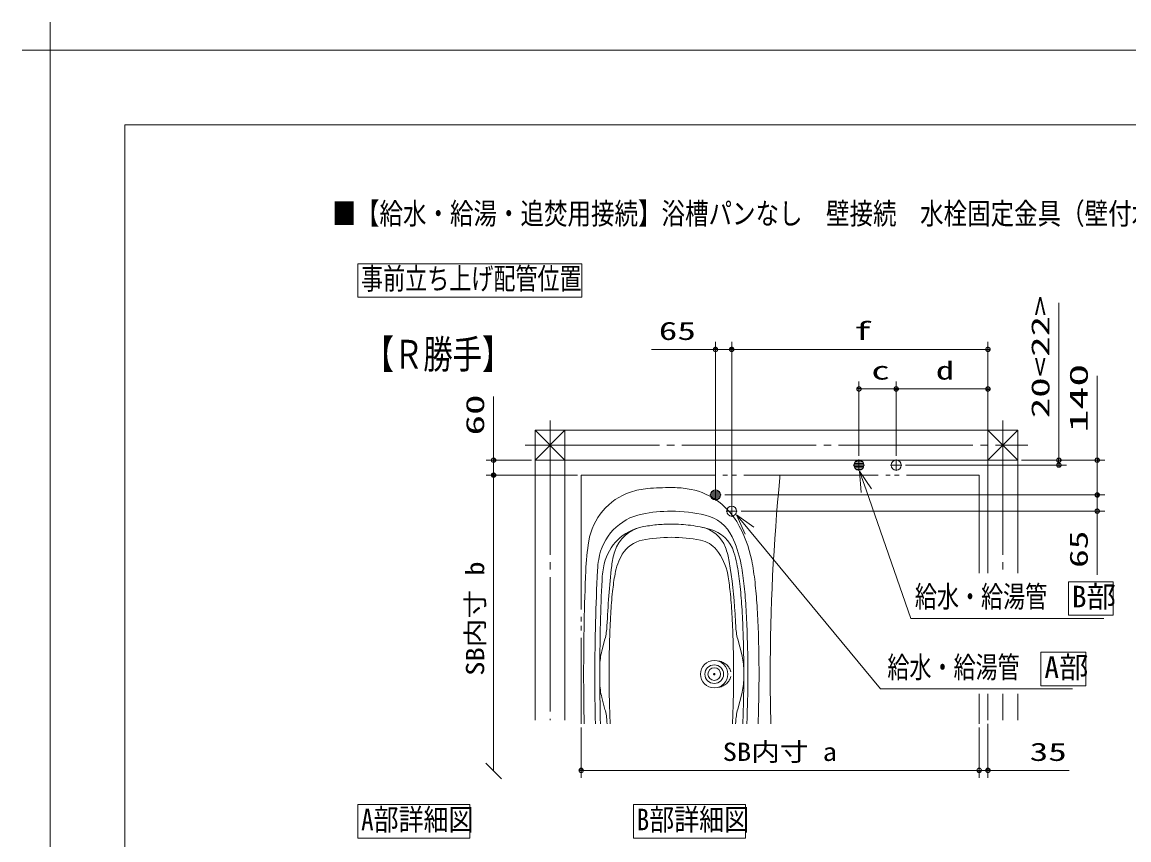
# Model space of a CAD drawing. Units: millimetres on the paper. Extents: x -305 to 305, y -152 to 152.
# Drawn here: x -304.8 to -156.5, y 42.7 to 152.3 of the extents above; entities that cross this region are included whole.
import ezdxf
from ezdxf.enums import TextEntityAlignment as Align

# ---------------------------------------------------------------- set-up
doc = ezdxf.new("R2010")
doc.units = ezdxf.units.MM
doc.linetypes.add('LONG_CHAIN', pattern=[21, 18, -1, 1, -1])
doc.linetypes.add('LONG_DOUBLE_CHAIN', pattern=[21.8, 18, -1, 0.6, -0.6, 0.6, -1])
doc.layers.add('0-0_PV', color=7, linetype='Continuous')
for name, color, linetype, lineweight in [('0-1_RV', 7, 'Continuous', 9), ('0-2_0', 7, 'Continuous', 9), ('0-3_1図面枠', 7, 'Continuous', 9), ('0-4_図面枠', 3, 'Continuous', 9), ('0-5_DEFPOINTS', 7, 'Continuous', 9)]:
    doc.layers.add(name, color=color, linetype=linetype, lineweight=lineweight)
doc.styles.add('ＭＳ ゴシック', font='')
doc.styles.get('ＭＳ ゴシック').set_extended_font_data('MS Gothic')

# ---------------------------------------------------------------- blocks, each defined once
blk = doc.blocks.new('_DOTSMALL')
at = {"layer": '0-2_0'}
for p, q in [((0.0746, 0.1), (-0.0746, 0.1)), ((0.1223, -0.0248), (-0.1223, -0.0248))]:
    blk.add_line(p, q, dxfattribs=at)
for points in [[(0.125, 0), (0.124, 0.0157), (0.1211, 0.0311), (0.1162, 0.046), (0.1095, 0.0602), (0.1011, 0.0735), (0.0911, 0.0856), (0.0797, 0.0963), (0.067, 0.1055), (0.0532, 0.1131), (0.0386, 0.1189), (0.0234, 0.1228), (0.0078, 0.1248), (-0.0078, 0.1248), (-0.0234, 0.1228), (-0.0386, 0.1189), (-0.0532, 0.1131), (-0.067, 0.1055), (-0.0797, 0.0963), (-0.0911, 0.0856), (-0.1011, 0.0735), (-0.1095, 0.0602), (-0.1162, 0.046), (-0.1211, 0.0311), (-0.124, 0.0157), (-0.125, 0), (0, 0)], [(-0.125, 0), (-0.124, -0.0157), (-0.1211, -0.0311), (-0.1162, -0.046), (-0.1095, -0.0602), (-0.1011, -0.0735), (-0.0911, -0.0856), (-0.0797, -0.0963), (-0.067, -0.1055), (-0.0532, -0.1131), (-0.0386, -0.1189), (-0.0234, -0.1228), (-0.0078, -0.1248), (0.0078, -0.1248), (0.0234, -0.1228), (0.0386, -0.1189), (0.0532, -0.1131), (0.067, -0.1055), (0.0797, -0.0963), (0.0911, -0.0856), (0.1011, -0.0735), (0.1095, -0.0602), (0.1162, -0.046), (0.1211, -0.0311), (0.124, -0.0157), (0.125, 0), (0, 0)]]:
    blk.add_lwpolyline(points, close=True, dxfattribs=at)
blk = doc.blocks.new('_OBLIQUE')
at = {"layer": '0-2_0'}
blk.add_line((-0.5, -0.5), (0.5, 0.5), dxfattribs=at)
blk = doc.blocks.new('グループ-6')
at = {"layer": '0-3_1図面枠'}
for p, q in [((-4200, 2895), (-4200, 3045)), ((-4275, 2970), (-4125, 2970))]:
    blk.add_line(p, q, dxfattribs=at)
blk = doc.blocks.new('_OPEN30')
at = {"layer": '0-2_0'}
blk.add_line((0, 0), (-1, 0), dxfattribs=at)
blk.add_lwpolyline([(-1, 0.2679), (0, 0), (-1, -0.2679)], dxfattribs=at)

msp = doc.modelspace()

# ---------------------------------------------------------------- linework, layer by layer
at = {"layer": '0-1_RV'}
for p, q in [((-259.775, 119.882), (-259.775, 115.386)), ((-259.775, 119.882), (-229.775, 119.882)), ((-229.775, 119.882), (-229.775, 115.386)), ((-259.775, 115.386), (-229.775, 115.386)), ((-165.859, 93.567), (-165.859, 114.643)), ((-211.868, 108.408), (-220.421, 108.408)), ((-211.868, 89.66), (-211.868, 109.408)), ((-211.868, 108.408), (-209.701, 108.408)), ((-209.701, 87.494), (-209.701, 109.408)), ((-209.701, 108.408), (-175.368, 108.408)), ((-209.548, 108.408), (-207.228, 108.408)), ((-175.368, 97.567), (-175.368, 109.408)), ((-192.651, 94.152), (-192.651, 104.104)), ((-187.651, 94.152), (-187.651, 104.104)), ((-187.651, 94.319), (-187.651, 104.104)), ((-175.368, 98.067), (-175.368, 104.104)), ((-160.721, 93.567), (-160.721, 104.871)), ((-192.651, 103.104), (-187.651, 103.104)), ((-187.651, 103.104), (-175.368, 103.104)), ((-241.597, 93.567), (-241.597, 102.078)), ((-236.035, 97.567), (-236.035, 58.734)), ((-236.035, 97.567), (-171.368, 97.567)), ((-236.035, 97.567), (-232.035, 93.567)), ((-236.035, 93.567), (-232.035, 97.567)), ((-232.035, 97.567), (-232.035, 58.734)), ((-175.368, 97.567), (-175.368, 78.412)), ((-175.368, 97.567), (-171.368, 93.567)), ((-175.368, 93.567), (-171.368, 97.567)), ((-171.368, 97.567), (-171.368, 78.412)), ((-236.535, 93.567), (-242.597, 93.567)), ((-241.597, 91.567), (-241.597, 93.567)), ((-236.035, 93.567), (-171.368, 93.567)), ((-192.444, 93.534), (-192.859, 93.534)), ((-192.444, 93.534), (-192.859, 93.534)), ((-170.868, 93.567), (-164.859, 93.567)), ((-170.868, 93.567), (-159.721, 93.567)), ((-165.859, 93.567), (-165.859, 92.901)), ((-160.721, 93.567), (-160.721, 88.909)), ((-191.987, 92.934), (-193.315, 92.934)), ((-192.008, 92.734), (-193.295, 92.734)), ((-192.029, 93.134), (-193.274, 93.134)), ((-192.097, 92.534), (-193.206, 92.534)), ((-192.147, 93.334), (-193.155, 93.334)), ((-192.304, 92.334), (-192.999, 92.334)), ((-186.4, 92.901), (-164.859, 92.901)), ((-230.368, 91.567), (-242.597, 91.567)), ((-241.597, 51.929), (-241.597, 91.567)), ((-241.597, 91.247), (-241.597, 88.927)), ((-203.235, 91.567), (-203.235, 91.233)), ((-160.721, 89.062), (-160.721, 91.382)), ((-160.721, 91.247), (-160.721, 88.927)), ((-211.245, 89.142), (-212.491, 89.142)), ((-211.364, 89.342), (-212.372, 89.342)), ((-211.66, 89.542), (-212.076, 89.542)), ((-211.66, 89.542), (-212.076, 89.542)), ((-211.204, 88.942), (-212.532, 88.942)), ((-211.225, 88.742), (-212.512, 88.742)), ((-211.313, 88.542), (-212.423, 88.542)), ((-211.521, 88.342), (-212.215, 88.342)), ((-210.617, 88.909), (-159.721, 88.909)), ((-160.721, 88.909), (-160.721, 86.742)), ((-208.45, 86.742), (-159.721, 86.742)), ((-160.721, 86.742), (-160.721, 78.189)), ((-164.572, 77.285), (-164.572, 72.789)), ((-164.572, 77.285), (-158.572, 77.285)), ((-158.572, 77.285), (-158.572, 72.789)), ((-164.572, 72.789), (-158.572, 72.789)), ((-226.675, 69.593), (-227.091, 68.018)), ((-208.894, 69.593), (-208.356, 67.552)), ((-168.257, 67.825), (-168.257, 63.329)), ((-168.257, 67.825), (-162.257, 67.825)), ((-162.257, 67.825), (-162.257, 63.329)), ((-168.257, 63.329), (-162.257, 63.329)), ((-226.674, 60.186), (-227.091, 61.765)), ((-208.894, 60.208), (-208.356, 62.249)), ((-175.368, 62.252), (-175.368, 58.734)), ((-171.368, 62.252), (-171.368, 58.734)), ((-175.368, 58.234), (-175.368, 51.012)), ((-229.868, 57.734), (-229.868, 51.012)), ((-176.535, 57.734), (-176.535, 51.012)), ((-176.535, 52.012), (-229.868, 52.012)), ((-175.368, 52.012), (-176.535, 52.012)), ((-175.368, 52.012), (-164.495, 52.012)), ((-259.775, 47.422), (-259.775, 42.925)), ((-259.775, 47.422), (-244.775, 47.422)), ((-244.775, 47.422), (-244.775, 42.925)), ((-222.851, 47.422), (-222.851, 42.925)), ((-222.851, 47.422), (-207.851, 47.422)), ((-207.851, 47.422), (-207.851, 42.925)), ((-259.775, 42.925), (-244.775, 42.925)), ((-222.851, 42.925), (-207.851, 42.925))]:
    msp.add_line(p, q, dxfattribs=at)
at = {"layer": '0-1_RV', "linetype": 'LONG_CHAIN'}
for p, q in [((-234.035, 98.901), (-234.035, 58.734)), ((-173.368, 98.901), (-173.368, 78.412)), ((-237.368, 95.567), (-170.035, 95.567)), ((-192.651, 93.652), (-192.651, 92.149)), ((-187.651, 93.652), (-187.651, 92.149)), ((-191.9, 92.901), (-193.403, 92.901)), ((-186.9, 92.901), (-188.403, 92.901)), ((-211.868, 89.66), (-211.868, 88.158)), ((-211.117, 88.909), (-212.619, 88.909)), ((-209.701, 87.494), (-209.701, 85.991)), ((-208.95, 86.742), (-210.453, 86.742)), ((-173.368, 62.252), (-173.368, 58.734))]:
    msp.add_line(p, q, dxfattribs=at)
at = {"layer": '0-1_RV', "linetype": 'LONG_DOUBLE_CHAIN'}
for p, q in [((-229.868, 91.567), (-176.535, 91.567)), ((-229.868, 91.567), (-229.868, 58.234)), ((-176.535, 91.567), (-176.535, 78.412)), ((-176.535, 62.252), (-176.535, 58.234))]:
    msp.add_line(p, q, dxfattribs=at)
at = {"layer": '0-1_RV'}
for points in [[(-159.826, 72.354), (-185.68, 72.354), (-191.652, 89.467)], [(-164.042, 62.912), (-189.767, 62.912), (-207.304, 84.126)]]:
    msp.add_lwpolyline(points, dxfattribs=at)
for centre, radius in [((-192.651, 92.901), 0.667), ((-192.651, 92.901), 0.667), ((-187.651, 92.901), 0.667), ((-211.868, 88.909), 0.667), ((-211.868, 88.909), 0.667), ((-209.701, 86.742), 0.667), ((-212.035, 64.901), 1.833), ((-212.035, 64.901), 1.25), ((-212.035, 64.901), 0.85), ((-212.035, 64.901), 0.1), ((-212.035, 64.901), 0.0833)]:
    msp.add_circle(centre, radius, dxfattribs=at)
for centre, radius, start, end in [((62.799, 64.901), 267.333, 174.34726, 180), ((-220.616, 81.382), 8.333, 108.46728, 170.71873), ((-220.088, 79.801), 10, 94.95444, 108.46728), ((-217.785, 53.234), 36.667, 89.99999, 94.95444), ((-217.785, 75.234), 14.667, 81.67971, 90), ((-217.013, 80.511), 9.333, 31.16034, 81.67971), ((-220.273, 79.154), 7.333, 101.32804, 171.15395), ((-217.785, 66.734), 20, 90.00001, 101.32804), ((-217.785, 66.734), 20, 76.84989, 89.99999), ((-214.448, 81.016), 5.333, 25.55599, 76.84989), ((-220.428, 78.246), 6.5, 101.29342, 167.16152), ((-220.755, 79.88), 4.833, 101.30119, 162.46615), ((-214.593, 80.346), 4.333, 20.76615, 78.24482), ((-222.718, 77.062), 16, 11.00864, 31.16034), ((-217.785, 63.234), 20, 90.00001, 101.29342), ((-217.785, 63.234), 20, 78.7065, 89.99999), ((-213.851, 79.828), 4.667, 17.32322, 75.13371), ((-222.718, 77.062), 14.5, 11.00864, 25.55599), ((-195.943, 77.35), 33.333, 170.71873, 177.6217), ((-220.918, 78.924), 4, 101.29342, 149.17082), ((-214.586, 79.251), 3.667, 39.15375, 78.7065), ((-217.448, 76.958), 7.333, 10.07233, 38.92663), ((-219.891, 78.336), 10, 9.45382, 20.76615), ((-207.135, 82.76), 0.333, 184.46931, 184.50491), ((-207.135, 82.76), 0.333, 184.46931, 184.50491), ((-213.027, 78.026), 14.667, 171.15395, 176.99943), ((-216.162, 78.376), 9.667, 162.16474, 173.82697), ((-217.449, 76.933), 8, 149.65551, 169.86186), ((-222.719, 77.062), 13.956, 11.00864, 17.32322), ((-241.695, 73.37), 35.333, 6.27211, 11.00864), ((103.799, 64.901), 333.333, 177.6217, 180), ((39.132, 64.901), 267.167, 177.01914, 180), ((-214.088, 76.815), 13, 167.22256, 177.09528), ((-110.848, 66.299), 115.67, 173.48916, 177.49565), ((-274.805, 69.193), 65.669, 3.31712, 9.45382), ((-241.696, 73.37), 33.289, 6.27211, 11.00864), ((-241.695, 73.37), 33.833, 6.27211, 11.00864), ((39.132, 64.901), 266.5, 177.29578, 179.7797), ((-193.917, 72.659), 31.917, 169.74567, 174.03081), ((-241.652, 72.659), 31.917, 5.96919, 10.07234), ((-274.829, 69.728), 68.667, 3.62322, 6.27211), ((-160.765, 69.193), 65.25, 174.03081, 176.68288), ((-274.805, 69.193), 65.25, 3.31712, 5.96919), ((-274.83, 69.728), 66.623, 3.62322, 6.27211), ((-274.829, 69.728), 67.167, 3.62322, 6.27211), ((-110.848, 66.299), 115.25, 176.68288, 178.39679), ((-324.721, 66.299), 115.25, 1.60321, 3.31712), ((-324.717, 66.269), 115.667, 2.51885, 3.35194), ((-324.73, 66.568), 116.623, 1.91139, 3.62322), ((-324.729, 66.568), 117.167, 1.91139, 3.62322), ((-324.729, 66.568), 118.667, 1.91139, 3.62322), ((-234.733, 71.718), 8.333, 345.23097, 357.49565), ((-200.836, 71.719), 8.333, 182.51885, 194.76903), ((-374.702, 64.901), 166.623, 0, 1.9155), ((-374.701, 64.901), 167.167, 0, 1.91139), ((-374.701, 64.901), 168.667, 0, 1.91139), ((-60.868, 64.901), 165.25, 178.39679, 180), ((-374.701, 64.901), 165.25, 0, 1.60321), ((-219.033, 65.893), 8.333, 165.23097, 179.7797), ((-216.414, 65.428), 8.333, 0.19076, 14.76903), ((39.132, 64.901), 266.5, 179.7797, 180), ((103.799, 64.901), 333.333, 180, 181.14599), ((39.132, 64.901), 267.167, 180, 181.42986), ((39.132, 64.901), 266.5, 180, 180.22441), ((39.132, 64.901), 266.5, 180.22441, 181.43344), ((-219.033, 63.889), 8.333, 180.22441, 194.76842), ((-60.868, 64.901), 165.25, 180, 181.60321), ((-374.701, 64.901), 165.25, 358.39679, 0), ((-216.414, 64.374), 8.333, 345.23097, 359.80924), ((-374.702, 64.901), 166.623, 358.0845, 0), ((-374.701, 64.901), 167.167, 358.08861, 0), ((-374.701, 64.901), 168.667, 358.08861, 0), ((62.799, 64.901), 267.333, 180, 181.42897), ((-234.732, 58.061), 8.333, 2.5145, 14.76842), ((-110.848, 63.502), 115.25, 181.60321, 182.61976), ((-324.721, 63.502), 115.25, 357.38024, 358.39679), ((-200.836, 58.082), 8.333, 165.23097, 177.48115), ((-324.73, 63.233), 116.623, 357.54329, 358.08861), ((-324.729, 63.233), 117.167, 357.5547, 358.08861), ((-110.848, 63.502), 115.67, 182.5145, 182.61024), ((-324.717, 63.532), 115.667, 357.37472, 357.48115), ((-324.729, 63.233), 118.667, 357.58563, 358.08861)]:
    msp.add_arc(centre, radius, start, end, dxfattribs=at)
at = {"layer": '0-1_RV', "linetype": 'LONG_DOUBLE_CHAIN'}
for start, end in [(90.00001, 101.29342), (75.13371, 89.99999)]:
    msp.add_arc((-217.785, 65.007), 20, start, end, dxfattribs=at)
for start_param, end_param in [(3.3180679, 4.4414697), (1.8417156, 2.9651174)]:
    msp.add_ellipse((-212.035, 64.901), major_axis=(-2.25, 0), ratio=0.814815, start_param=start_param, end_param=end_param, dxfattribs=at)
at = {"layer": '0-4_図面枠'}
msp.add_lwpolyline([(-291.017, -138.498), (108.983, -138.498), (108.983, 138.502), (-291.017, 138.502)], close=True, dxfattribs=at)
at = {"layer": '0-5_DEFPOINTS'}
for p in [(118.983, 148.502), (-301.017, -148.498)]:
    msp.add_line(p, (-301.017, 148.502), dxfattribs=at)

# ---------------------------------------------------------------- block references
at = {"layer": '0-1_RV'}
for name, p, xscale, yscale, rotation in [('_DOTSMALL', (-211.868, 108.408), 2.32, 2.32, 180), ('_DOTSMALL', (-209.701, 108.408), 2.32, 2.32, 180), ('_DOTSMALL', (-192.651, 103.104), 2.32, 2.32, 180), ('_DOTSMALL', (-187.651, 103.104), 2.32, 2.32, 180), ('_DOTSMALL', (-241.597, 93.567), 2.32, 2.32, 90), ('_DOTSMALL', (-165.859, 93.567), 2.32, 2.32, 270), ('_DOTSMALL', (-160.721, 93.567), 2.32, 2.32, 90), ('_OPEN30', (-192.565, 92.082), 2.77, 2.77, 109.23996), ('_DOTSMALL', (-165.859, 92.901), 2.32, 2.32, 90), ('_DOTSMALL', (-241.597, 91.567), 2.32, 2.32, 270), ('_DOTSMALL', (-241.597, 91.567), 2.121326, 2.121326, 90), ('_DOTSMALL', (-160.721, 88.909), 2.32, 2.32, 90), ('_DOTSMALL', (-160.721, 88.909), 2.32, 2.32, 270), ('_OPEN30', (-209.068, 86.261), 2.77, 2.77, 129.57889), ('_DOTSMALL', (-160.721, 86.742), 2.32, 2.32, 270), ('_OBLIQUE', (-241.597, 51.929), 2.121326, 2.121326, 270), ('_DOTSMALL', (-229.868, 52.012), 2.32, 2.32, 180), ('_DOTSMALL', (-175.368, 52.012), 2.32, 2.32, 180)]:
    msp.add_blockref(name, p, dxfattribs=dict(at, xscale=xscale, yscale=yscale, rotation=rotation))
at = {"layer": '0-1_RV', "xscale": 2.32, "yscale": 2.32}
for p in [(-209.701, 108.408), (-175.368, 108.408), (-187.651, 103.104), (-175.368, 103.104), (-176.535, 52.012), (-176.535, 52.012)]:
    msp.add_blockref('_DOTSMALL', p, dxfattribs=at)
at = {"layer": '0-3_1図面枠', "xscale": 0.05, "yscale": 0.05}
msp.add_blockref('グループ-6', (-91.017, 0.002), dxfattribs=at)
msp.add_blockref('グループ-6', (-91.017, 0.002), dxfattribs=at)

# ---------------------------------------------------------------- texts
at = {"layer": '0-0_PV', "style": 'ＭＳ ゴシック', "width": 0.8}
msp.add_text('■【給水・給湯・追焚用接続】浴槽パンなし\u3000壁接続\u3000水栓固定金具（壁付水栓+浴槽側デッキ水栓）〔S=1/30〕', height=2.886, dxfattribs=at).set_placement((-263.188, 124.303), align=Align.BOTTOM_LEFT)
at = {"layer": '0-1_RV', "style": 'ＭＳ ゴシック'}
for s, height, width, p in [('事前立ち上げ配管位置', 2.889, 0.75, (-259.359, 115.579)), ('65', 2.441, 1.5, (-219.468, 108.938)), ('f', 2.441, 1.5, (-193.381, 108.938)), ('【Ｒ勝手】', 3.848, 0.75, (-258.889, 104.678)), ('d', 2.441, 1.5, (-182.356, 103.634)), ('c', 2.441, 1.5, (-190.998, 103.634)), ('給水・給湯管\u3000', 2.889, 0.75, (-185.155, 72.981)), ('給水・給湯管\u3000', 2.889, 0.75, (-188.84, 63.522)), ('SB内寸 a', 2.444, 1.15, (-210.906, 52.542)), ('35', 2.441, 1.5, (-169.775, 52.542)), ('A部詳細図', 2.886, 0.85, (-259.344, 43.118)), ('B部詳細図', 2.886, 0.85, (-222.42, 43.118))]:
    msp.add_text(s, height=height, dxfattribs=dict(at, width=width)).set_placement(p, align=Align.BOTTOM_LEFT)
for s, height, width, p in [('20<22>', 2.441, 1.65, (-166.389, 99.19)), ('140', 2.441, 1.85, (-161.251, 97.267)), ('60', 2.441, 1.65, (-242.127, 96.887)), ('65', 2.441, 1.5, (-161.251, 79.142)), ('SB内寸 b', 2.444, 1.15, (-242.127, 64.681))]:
    msp.add_text(s, height=height, rotation=90, dxfattribs=dict(at, width=width)).set_placement(p, align=Align.BOTTOM_LEFT)
for s, p in [('B部', (-164.117, 72.981)), ('A部', (-167.802, 63.522))]:
    msp.add_text(s, height=2.886, dxfattribs=at).set_placement(p, align=Align.BOTTOM_LEFT)

doc.saveas('drawing.dxf')
